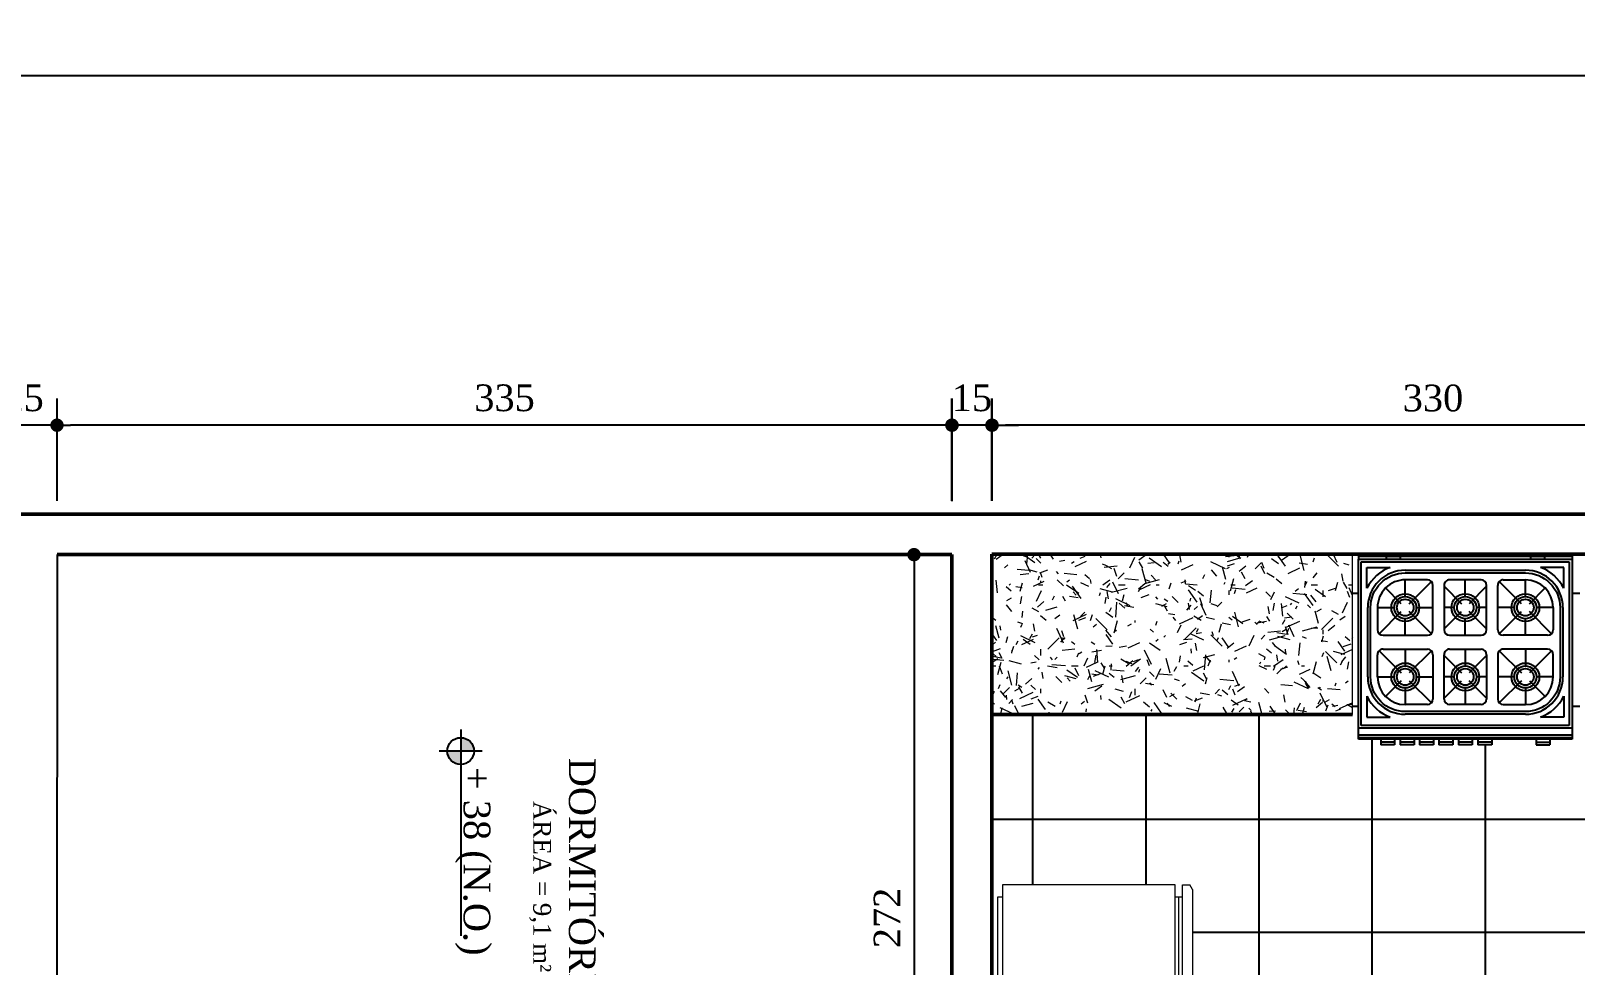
# Model space of a CAD drawing. Header units: centimetres. Extents: x -48696 to 156237, y -5617 to 29024.
# Drawn here: x 81329 to 81907, y 15369 to 15718 of the extents above; entities that cross this region are included whole.
import ezdxf

# ---------------------------------------------------------------- set-up
doc = ezdxf.new("R2010")
doc.units = ezdxf.units.CM
for name, color, linetype in [('COZINHA', 2, 'Continuous'), ('Hachuria - Moveis', 1, 'Continuous'), ('PAREDES', 5, 'Continuous'), ('Piso', 55, 'Continuous'), ('PN010', 1, 'Continuous'), ('Portas-Cotas', 2, 'Continuous'), ('Texto', 2, 'Continuous')]:
    doc.layers.add(name, color=color, linetype=linetype)
for name, color, linetype, lineweight in [('Hachura', 1, 'Continuous', 9), ('Parede Baixa', 5, 'Continuous', 50), ('Pilares Sub-solo', 7, 'Continuous', 70), ('Portas - Janelas', 2, 'Continuous', 20)]:
    doc.layers.add(name, color=color, linetype=linetype, lineweight=lineweight)
doc.styles.add('Valéria', font='romantic.ttf', dxfattribs={"height": 10})
doc.dimstyles.new('Cota - 50', dxfattribs={"dimtxt": 10, "dimasz": 5, "dimexe": 10, "dimexo": 20, "dimgap": 5, "dimtad": 1, "dimtxsty": 'Valéria', "dimblk": 'DOT', "dimcen": 0, "dimclrd": 12, "dimclre": 12, "dimclrt": 2, "dimazin": 2, "dimtfac": 1, "dimtix": 1, "dimtmove": 0, "dimatfit": 3, "dimldrblk": 'DOT', "dimfxl": 1, "dimarcsym": 0})

# ---------------------------------------------------------------- blocks, each defined once
blk = doc.blocks.new('6-PL')
at = {"layer": 'COZINHA'}
h = blk.add_hatch(color=1, dxfattribs=at)
h.dxf.hatch_style = 1
h.paths.add_polyline_path([(-69, -3), (-69, -4), (-64, -4), (-64, -3)])
h.paths.add_polyline_path([(-17, -3), (-17, -4), (-12, -4), (-12, -3)])
at = {"layer": 'COZINHA', "color": 15}
for p, q in [((-79, -3), (-69, -3)), ((-79, -3), (-79, -4)), ((-64, -3), (-17, -3)), ((-12, -3), (-2, -3)), ((-2, -3), (-2, -4)), ((-76, -7), (-67.64, -7)), ((-76, -14.51), (-76, -7)), ((-5, -7), (-13.36, -7)), ((-5, -14.51), (-5, -7)), ((-76, -53.49), (-76, -61)), ((-5, -53.49), (-5, -61)), ((-76, -61), (-67.64, -61)), ((-5, -61), (-13.36, -61)), ((-2, -67.5), (-79, -67.5)), ((-2, -68.5), (-79, -68.5))]:
    blk.add_line(p, q, dxfattribs=at)
at = {"layer": 'COZINHA', "color": 1}
for p, q in [((-79, -4), (-2, -4)), ((-78, -5), (-3, -5)), ((-78, -64), (-78, -5)), ((-69, -3), (-64, -3)), ((-69, -3), (-69, -4)), ((-64, -3), (-64, -4)), ((-17, -3), (-12, -3)), ((-17, -3), (-17, -4)), ((-12, -3), (-12, -4)), ((-3, -5), (-3, -64)), ((-62.17, -8), (-18.83, -8)), ((-63.58, -20.09), (-69.24, -14.43)), ((-62.17, -17.5), (-62.17, -11.5)), ((-54.17, -11.5), (-62.17, -11.5)), ((-60.75, -20.09), (-52.75, -12.09)), ((-52.17, -29.5), (-52.17, -13.5)), ((-48.17, -13.5), (-48.17, -29.5)), ((-48.17, -13.83), (-41.91, -20.09)), ((-34.83, -11.5), (-46.17, -11.5)), ((-40.5, -17.5), (-40.5, -11.5)), ((-32.83, -13.83), (-39.09, -20.09)), ((-32.83, -29.5), (-32.83, -13.5)), ((-28.83, -29.5), (-28.83, -13.5)), ((-20.25, -20.09), (-28.25, -12.09)), ((-26.83, -11.5), (-18.83, -11.5)), ((-18.83, -17.5), (-18.83, -11.5)), ((-17.42, -20.09), (-11.76, -14.43)), ((-75.67, -46.5), (-75.67, -21.5)), ((-72.17, -21.5), (-72.17, -29.5)), ((-72.17, -21.5), (-66.17, -21.5)), ((-58.17, -21.5), (-52.17, -21.5)), ((-44.5, -21.5), (-48.17, -21.5)), ((-32.83, -21.5), (-36.5, -21.5)), ((-22.83, -21.5), (-28.83, -21.5)), ((-8.83, -21.5), (-14.83, -21.5)), ((-8.83, -21.5), (-8.83, -29.5)), ((-5.33, -21.5), (-5.33, -46.5)), ((-71.58, -30.91), (-63.58, -22.91)), ((-62.17, -31.5), (-62.17, -25.5)), ((-52.75, -30.91), (-60.75, -22.91)), ((-48.17, -29.17), (-41.91, -22.91)), ((-40.5, -31.5), (-40.5, -25.5)), ((-32.83, -29.17), (-39.09, -22.91)), ((-28.25, -30.91), (-20.25, -22.91)), ((-18.83, -31.5), (-18.83, -25.5)), ((-9.42, -30.91), (-17.42, -22.91)), ((-70.17, -31.5), (-54.17, -31.5)), ((-46.17, -31.5), (-34.83, -31.5)), ((-10.83, -31.5), (-26.83, -31.5)), ((-72.17, -46.5), (-72.17, -38.5)), ((-71.58, -37.09), (-63.58, -45.09)), ((-70.17, -36.5), (-54.17, -36.5)), ((-62.17, -36.5), (-62.17, -42.5)), ((-52.75, -37.09), (-60.75, -45.09)), ((-52.17, -38.5), (-52.17, -54.5)), ((-48.17, -54.5), (-48.17, -38.5)), ((-48.17, -38.83), (-41.91, -45.09)), ((-46.17, -36.5), (-34.83, -36.5)), ((-40.5, -36.5), (-40.5, -42.5)), ((-32.83, -38.83), (-39.09, -45.09)), ((-32.83, -38.5), (-32.83, -54.5)), ((-28.83, -38.5), (-28.83, -54.5)), ((-28.25, -37.09), (-20.25, -45.09)), ((-10.83, -36.5), (-26.83, -36.5)), ((-18.83, -36.5), (-18.83, -42.5)), ((-9.42, -37.09), (-17.42, -45.09)), ((-8.83, -46.5), (-8.83, -38.5)), ((-72.17, -46.5), (-66.17, -46.5)), ((-63.58, -47.91), (-69.24, -53.57)), ((-60.75, -47.91), (-52.75, -55.91)), ((-58.17, -46.5), (-52.17, -46.5)), ((-44.5, -46.5), (-48.17, -46.5)), ((-48.17, -54.17), (-41.91, -47.91)), ((-32.83, -54.17), (-39.09, -47.91)), ((-32.83, -46.5), (-36.5, -46.5)), ((-22.83, -46.5), (-28.83, -46.5)), ((-20.25, -47.91), (-28.25, -55.91)), ((-17.42, -47.91), (-11.76, -53.57)), ((-8.83, -46.5), (-14.83, -46.5)), ((-62.17, -50.5), (-62.17, -56.5)), ((-40.5, -50.5), (-40.5, -56.5)), ((-18.83, -50.5), (-18.83, -56.5)), ((-54.17, -56.5), (-62.17, -56.5)), ((-18.83, -60), (-62.17, -60)), ((-34.83, -56.5), (-46.17, -56.5)), ((-26.83, -56.5), (-18.83, -56.5)), ((-3, -64), (-78, -64)), ((-66, -70), (-71, -70)), ((-59, -70), (-64, -70)), ((-52, -70), (-57, -70)), ((-45, -70), (-50, -70)), ((-38, -70), (-43, -70)), ((-31, -70), (-36, -70)), ((-15, -70), (-10, -70))]:
    blk.add_line(p, q, dxfattribs=at)
at = {"layer": 'COZINHA', "color": 2}
for p, q in [((-79, -69), (-79, -4)), ((-2, -4), (-2, -69)), ((-2, -65), (-79, -65)), ((-2, -69), (-79, -69)), ((-71, -69), (-71, -71)), ((-66, -71), (-71, -71)), ((-66, -69), (-66, -71)), ((-64, -69), (-64, -71)), ((-64, -69), (-64, -71)), ((-59, -71), (-64, -71)), ((-59, -69), (-59, -71)), ((-57, -69), (-57, -71)), ((-52, -71), (-57, -71)), ((-52, -69), (-52, -71)), ((-50, -69), (-50, -71)), ((-45, -71), (-50, -71)), ((-45, -69), (-45, -71)), ((-43, -69), (-43, -71)), ((-38, -71), (-43, -71)), ((-38, -69), (-38, -71)), ((-36, -69), (-36, -71)), ((-31, -71), (-36, -71)), ((-31, -69), (-31, -71)), ((-15, -69), (-15, -71)), ((-15, -71), (-10, -71)), ((-10, -69), (-10, -71))]:
    blk.add_line(p, q, dxfattribs=at)
at = {"layer": 'COZINHA', "color": 15}
blk.add_lwpolyline([(-62.17, -59, -0.414214), (-74.67, -46.5), (-74.67, -21.5, -0.414214), (-62.17, -9), (-18.83, -9, -0.414214), (-6.33, -21.5), (-6.33, -46.5, -0.414214), (-18.83, -59)], format="xyb", close=True, dxfattribs=at)
for centre in [(-62.17, -21.5), (-40.5, -21.5), (-18.83, -21.5), (-62.17, -46.5), (-40.5, -46.5), (-18.83, -46.5)]:
    blk.add_circle(centre, 5, dxfattribs=at)
at = {"layer": 'COZINHA', "color": 1}
for centre, radius in [((-62.17, -21.5), 4), ((-62.17, -21.5), 3), ((-40.5, -21.5), 4), ((-40.5, -21.5), 3), ((-18.83, -21.5), 4), ((-18.83, -21.5), 3), ((-62.17, -46.5), 4), ((-62.17, -46.5), 3), ((-40.5, -46.5), 4), ((-40.5, -46.5), 3), ((-18.83, -46.5), 4), ((-18.83, -46.5), 3)]:
    blk.add_circle(centre, radius, dxfattribs=at)
at = {"layer": 'COZINHA', "color": 15}
for centre, start, end in [((-62.17, -21.5), 110.6935, 153.1857), ((-18.83, -21.5), 26.8143, 69.3065), ((-62.17, -46.5), 206.8143, 249.3065), ((-18.83, -46.5), 290.6935, 333.1857)]:
    blk.add_arc(centre, 15.5, start, end, dxfattribs=at)
at = {"layer": 'COZINHA', "color": 1}
for centre, radius, start, end in [((-62.17, -21.5), 13.5, 90, 180), ((-18.83, -21.5), 13.5, 0, 90), ((-62.17, -21.5), 10, 90, 180), ((-54.17, -13.5), 2, 0, 90), ((-46.17, -13.5), 2, 90, 180), ((-34.83, -13.5), 2, 0, 90), ((-26.83, -13.5), 2, 90, 180), ((-18.83, -21.5), 10, 0, 90), ((-70.17, -29.5), 2, 180, 270), ((-54.17, -29.5), 2, 270, 0), ((-46.17, -29.5), 2, 180, 270), ((-34.83, -29.5), 2, 270, 0), ((-26.83, -29.5), 2, 180, 270), ((-10.83, -29.5), 2, 270, 0), ((-70.17, -38.5), 2, 90, 180), ((-54.17, -38.5), 2, 0, 90), ((-46.17, -38.5), 2, 90, 180), ((-34.83, -38.5), 2, 0, 90), ((-26.83, -38.5), 2, 90, 180), ((-10.83, -38.5), 2, 0, 90), ((-62.17, -46.5), 13.5, 180, 270), ((-62.17, -46.5), 10, 180, 270), ((-18.83, -46.5), 13.5, 270, 0), ((-18.83, -46.5), 10, 270, 0), ((-54.17, -54.5), 2, 270, 0), ((-46.17, -54.5), 2, 180, 270), ((-34.83, -54.5), 2, 270, 0), ((-26.83, -54.5), 2, 180, 270)]:
    blk.add_arc(centre, radius, start, end, dxfattribs=at)
blk = doc.blocks.new('Fogão 6 Planta 04')
at = {"layer": 'PAREDES', "xscale": -1}
blk.add_blockref('6-PL', (340.76, 314.37), dxfattribs=at)
blk = doc.blocks.new('gel')
at = {"layer": 'Hachura'}
for p, q in [((33132.79, 7050.49), (33203.79, 7050.49)), ((33132.79, 7050.49), (33132.79, 7048.49)), ((33203.79, 7050.49), (33203.79, 7048.49)), ((33208.79, 7048.49), (33127.79, 7048.49)), ((33127.79, 7048.49), (33127.79, 6977.99)), ((33208.79, 7039.49), (33208.79, 7048.49)), ((33208.79, 6977.99), (33208.79, 7039.49)), ((33127.79, 6977.99), (33132.79, 6977.99)), ((33127.79, 6971.99), (33127.79, 6974.99)), ((33127.79, 6974.99), (33208.79, 6974.99)), ((33132.79, 6977.99), (33203.79, 6977.99)), ((33132.79, 6977.99), (33132.79, 6974.99)), ((33132.79, 6976.49), (33203.79, 6976.49)), ((33203.79, 6977.99), (33208.79, 6977.99)), ((33203.79, 6977.99), (33203.79, 6974.99)), ((33208.79, 6974.99), (33208.79, 6971.99)), ((33127.79, 6971.99), (33129.79, 6970.99)), ((33206.79, 6970.99), (33129.79, 6970.99)), ((33134.51, 6970.99), (33134.51, 6967.99)), ((33137.79, 6967.99), (33134.51, 6967.99)), ((33137.79, 6967.99), (33137.79, 6965.99)), ((33206.79, 6970.99), (33208.79, 6971.99)), ((33132.79, 6965.99), (33137.79, 6965.99))]:
    blk.add_line(p, q, dxfattribs=at)
blk.add_lwpolyline([(33132.81, 6970.99), (33132.79, 6968.99), (33132.79, 6965.99)], dxfattribs=at)
blk = doc.blocks.new('_Dot')
at = {"color": 0, "linetype": 'ByBlock', "lineweight": -2}
blk.add_line((-0.5, 0), (-1, 0), dxfattribs=at)
at = {"color": 0, "linetype": 'ByBlock', "const_width": 0.5}
blk.add_lwpolyline([(-0.25, 0, 1), (0.25, 0, 1)], format="xyb", close=True, dxfattribs=at)
blk = doc.blocks.new('*D1426')
at = {"color": 12, "lineweight": -2, "transparency": 16777216}
for p, q in [((81688.41, 15542.58), (81688.41, 15580.84)), ((82018.41, 15542.48), (82018.41, 15580.84)), ((82013.41, 15570.84), (81693.41, 15570.84))]:
    blk.add_line(p, q, dxfattribs=at)
at = {"layer": 'Defpoints', "color": 0, "transparency": 16777216}
for p in [(81688.41, 15570.84), (81688.41, 15522.58), (82018.41, 15522.48)]:
    blk.add_point(p, dxfattribs=at)
at = {"color": 12, "lineweight": -2, "transparency": 16777216, "xscale": 5, "yscale": 5, "zscale": 5, "rotation": 180}
blk.add_blockref('_Dot', (81688.41, 15570.84), dxfattribs=at)
at = {"color": 12, "lineweight": -2, "transparency": 16777216, "xscale": 5, "yscale": 5, "zscale": 5}
blk.add_blockref('_Dot', (82018.41, 15570.84), dxfattribs=at)
at = {"color": 2, "transparency": 16777216, "insert": (81853.41, 15580.95), "char_height": 10, "attachment_point": 5, "style": 'Valéria'}
blk.add_mtext('330', dxfattribs=at)
blk = doc.blocks.new('*D1377')
at = {"color": 12, "lineweight": -2, "transparency": 16777216}
for p, q in [((81673.32, 15542.58), (81673.32, 15580.84)), ((81688.32, 15542.58), (81688.32, 15580.84)), ((81668.32, 15570.84), (81663.32, 15570.84)), ((81688.32, 15570.84), (81673.32, 15570.84)), ((81693.32, 15570.84), (81698.32, 15570.84))]:
    blk.add_line(p, q, dxfattribs=at)
at = {"layer": 'Defpoints', "color": 0, "transparency": 16777216}
for p in [(81673.32, 15570.84), (81673.32, 15522.58), (81688.32, 15522.58)]:
    blk.add_point(p, dxfattribs=at)
at = {"color": 12, "lineweight": -2, "transparency": 16777216, "xscale": 5, "yscale": 5, "zscale": 5}
blk.add_blockref('_Dot', (81673.32, 15570.84), dxfattribs=at)
at = {"color": 12, "lineweight": -2, "transparency": 16777216, "xscale": 5, "yscale": 5, "zscale": 5, "rotation": 180}
blk.add_blockref('_Dot', (81688.32, 15570.84), dxfattribs=at)
at = {"color": 2, "transparency": 16777216, "insert": (81680.82, 15581.03), "char_height": 10, "attachment_point": 5, "style": 'Valéria'}
blk.add_mtext('15', dxfattribs=at)
blk = doc.blocks.new('*D1378')
at = {"color": 12, "lineweight": -2, "transparency": 16777216}
for p, q in [((81338.41, 15542.47), (81338.41, 15580.84)), ((81673.41, 15542.37), (81673.41, 15580.84)), ((81668.41, 15570.84), (81343.41, 15570.84))]:
    blk.add_line(p, q, dxfattribs=at)
at = {"layer": 'Defpoints', "color": 0, "transparency": 16777216}
for p in [(81338.41, 15570.84), (81338.41, 15522.47), (81673.41, 15522.37)]:
    blk.add_point(p, dxfattribs=at)
at = {"color": 12, "lineweight": -2, "transparency": 16777216, "xscale": 5, "yscale": 5, "zscale": 5, "rotation": 180}
blk.add_blockref('_Dot', (81338.41, 15570.84), dxfattribs=at)
at = {"color": 12, "lineweight": -2, "transparency": 16777216, "xscale": 5, "yscale": 5, "zscale": 5}
blk.add_blockref('_Dot', (81673.41, 15570.84), dxfattribs=at)
at = {"color": 2, "transparency": 16777216, "insert": (81505.91, 15581.03), "char_height": 10, "attachment_point": 5, "style": 'Valéria'}
blk.add_mtext('335', dxfattribs=at)
blk = doc.blocks.new('*D1427')
at = {"color": 12, "lineweight": -2, "transparency": 16777216}
for p, q in [((81313.41, 15542.47), (81313.41, 15580.84)), ((81338.41, 15542.47), (81338.41, 15580.84)), ((81333.41, 15570.84), (81318.41, 15570.84))]:
    blk.add_line(p, q, dxfattribs=at)
at = {"layer": 'Defpoints', "color": 0, "transparency": 16777216}
for p in [(81313.41, 15570.84), (81313.41, 15522.47), (81338.41, 15522.47)]:
    blk.add_point(p, dxfattribs=at)
at = {"color": 12, "lineweight": -2, "transparency": 16777216, "xscale": 5, "yscale": 5, "zscale": 5, "rotation": 180}
blk.add_blockref('_Dot', (81313.41, 15570.84), dxfattribs=at)
at = {"color": 12, "lineweight": -2, "transparency": 16777216, "xscale": 5, "yscale": 5, "zscale": 5}
blk.add_blockref('_Dot', (81338.41, 15570.84), dxfattribs=at)
at = {"color": 2, "transparency": 16777216, "insert": (81325.91, 15581.03), "char_height": 10, "attachment_point": 5, "style": 'Valéria'}
blk.add_mtext('25', dxfattribs=at)
blk = doc.blocks.new('*D1418')
at = {"color": 12, "lineweight": -2, "transparency": 16777216}
for p, q in [((81653.41, 15522.37), (81649.17, 15522.37)), ((81659.17, 15517.37), (81659.17, 15255.37)), ((81653.41, 15250.37), (81649.17, 15250.37))]:
    blk.add_line(p, q, dxfattribs=at)
at = {"layer": 'Defpoints', "color": 0, "transparency": 16777216}
for p in [(81673.41, 15522.37), (81659.17, 15250.37), (81673.41, 15250.37)]:
    blk.add_point(p, dxfattribs=at)
at = {"color": 12, "lineweight": -2, "transparency": 16777216, "xscale": 5, "yscale": 5, "zscale": 5}
for p, rotation in [((81659.17, 15522.37), 90), ((81659.17, 15250.37), 270)]:
    blk.add_blockref('_Dot', p, dxfattribs=dict(at, rotation=rotation))
at = {"color": 2, "transparency": 16777216, "insert": (81649.07, 15386.37), "char_height": 10, "attachment_point": 5, "rotation": 90, "style": 'Valéria'}
blk.add_mtext('272', dxfattribs=at)
blk = doc.blocks.new('*D1486')
at = {"color": 12, "lineweight": -2, "transparency": 16777216}
for p, q in [((79954.85, 15566.42), (79954.85, 15711.71)), ((82455.41, 15557.46), (82455.41, 15711.71)), ((79959.85, 15701.71), (82450.41, 15701.71))]:
    blk.add_line(p, q, dxfattribs=at)
at = {"layer": 'Defpoints', "color": 0, "transparency": 16777216}
for p in [(82455.41, 15701.71), (79954.85, 15546.42), (82455.41, 15537.46)]:
    blk.add_point(p, dxfattribs=at)
at = {"color": 12, "lineweight": -2, "transparency": 16777216, "xscale": 5, "yscale": 5, "zscale": 5, "rotation": 180}
blk.add_blockref('_Dot', (79954.85, 15701.71), dxfattribs=at)
at = {"color": 12, "lineweight": -2, "transparency": 16777216, "xscale": 5, "yscale": 5, "zscale": 5}
blk.add_blockref('_Dot', (82455.41, 15701.71), dxfattribs=at)
at = {"color": 2, "transparency": 16777216, "insert": (81205.13, 15711.91), "char_height": 10, "attachment_point": 5, "style": 'Valéria'}
blk.add_mtext('2500', dxfattribs=at)

msp = doc.modelspace()

# ---------------------------------------------------------------- hatches: boundary and pattern name
at = {"layer": 'Hachura', "transparency": 33554687}
h = msp.add_hatch(dxfattribs=at)
h.set_pattern_fill('TEXTURED', color=55, scale=40, angle=180, pattern_type=2)
h.set_pattern_definition([(180, (68678.54, -1148.253), (-17.6, -30.4), [1.6, -26.8, 1.2, -11.6, 2.4, -28.4]), (185, (68696.54, -1162.653), (-15.750172, -31.09103), [3.2, -26.8, 2.4, -11.6, 4.8, -28.4]), (190, (68686.14, -1164.653), (-10.75682, -38.045905), [2.8, -6.8, 3.6, -21.2, 2, -26.4]), (195, (68693.34, -1168.253), (-9.00093, -35.95474), [5.6, -6.8, 6, -21.2, 4.4, -26.4]), (200, (68690.14, -1151.853), (-17.796127, -29.4635), [3.2, -22, 2.8, -16.4, 2, -12.8]), (205, (68684.541, -1146.253), (-19.944628, -29.161135), [4.4, -22, 5.6, -16.4, 4.8, -12.8]), (210, (68678.54, -1149.453), (2.929234, -33.873582), [2, -13.2, 1.6, -19.6, 1.2, -26]), (215, (68696.54, -1135.053), (-2.976477, -39.68401), [4.4, -13.2, 3.2, -19.6, 2.4, -26]), (220, (68689.741, -1158.253), (-4.511456, -28.84938), [1.6, -17.6, 1.2, -11.2, 3.2, -20.4]), (225, (68689.74, -1143.853), (8.20244, -39.315137), [3.2, -17.6, 2.4, -11.2, 6, -20.4]), (230, (68683.74, -1143.853), (10.699715, -31.431133), [0.8, -14.8, 2, -24.4, 2.4, -12.4]), (240, (68682.54, -1146.653), (13.26307, -29.827688), [2, -16.4, 0.8, -19.2, 1.6, -14.8]), (245, (68696.94, -1146.653), (9.726552, -41.609064), [4.4, -16.4, 1.6, -19.2, 3.2, -14.8]), (250, (68686.94, -1141.853), (14.652303, -28.744913), [1.2, -7.6, 2.4, -12.8, 1.6, -17.6]), (255, (68701.34, -1138.253), (31.01116, -31.08549), [2.4, -7.6, 4.8, -12.8, 3.2, -17.6]), (260, (68684.94, -1165.453), (27.808713, -21.962593), [2.8, -17.6, 1.2, -20.8, 2.4, -19.6]), (265, (68681.34, -1136.653), (33.20336, -19.76909), [5.6, -17.6, 2.4, -20.8, 4.8, -19.6]), (270, (68682.54, -1148.253), (35.2, -14.8), [2.4, -12.4, 1.6, -24.4, 0.8, -24.8]), (275, (68696.94, -1162.653), (37.611, -26.021003), [4.8, -12.4, 1.6, -24.4, 1.6, -24.8]), (280, (68688.94, -1160.653), (33.06286, -19.352705), [2.8, -15.6, 2.4, -12.8, 2.8, -29.2]), (285, (68681.74, -1167.853), (34.623746, -16.397444), [5.6, -15.6, 4.8, -12.8, 5.6, -29.2]), (290, (68691.74, -1137.853), (32.058712, -10.892152), [3.2, -10.4, 1.6, -21.2, 2.4, -23.2]), (295, (68670.14, -1137.853), (32.886033, -8.056603), [6, -10.4, 3.2, -21.2, 4.8, -23.2]), (300, (68702.54, -1142.653), (38.219993, -3.79897), [2, -26.8, 2.4, -12.4, 2.8, -16.4]), (305, (68698.94, -1146.253), (43.41948, -1.337493), [4.4, -26.8, 4.8, -12.4, 5.6, -16.4]), (310, (68693.74, -1133.853), (37.21437, -9.502144), [1.2, -8.8, 1.6, -17.2, 3.2, -22.4]), (315, (68690.14, -1137.453), (42.992092, -6.22254), [2.4, -8.8, 3.2, -17.2, 6, -22.4]), (320, (68705.74, -1165.853), (29.412914, 4.560758), [2.4, -14.4, 2.8, -12.4, 1.6, -16.8]), (325, (68689.74, -1140.653), (30.968367, 10.055855), [4.8, -14.4, 5.6, -12.4, 3.2, -16.8]), (330, (68672.54, -1131.453), (27.309996, 16.1023), [1.6, -11.2, 3.2, -24.8, 2.8, -22.8]), (335, (68676.14, -1153.453), (35.59079, 13.856973), [3.2, -11.2, 6, -24.8, 5.6, -22.8]), (340, (68698.94, -1153.853), (31.720143, 21.65716), [2.4, -16.8, 2, -15.2, 1.6, -24.4]), (345, (68702.54, -1139.453), (34.120974, 26.884924), [4.8, -16.8, 4.4, -15.2, 3.2, -24.4]), (350, (68696.54, -1144.253), (28.75254, 22.549755), [3.6, -13.2, 2.4, -18, 3.2, -17.6]), (355, (68678.54, -1162.253), (27.30531, 32.1425), [4.4, -13.2, 4.8, -18, 5.2, -17.6])])
h.paths.add_polyline_path([(81823.24828, 15462.53966), (81823.24828, 15522.53966), (81688.31969, 15522.53966), (81688.31969, 15462.57889)])
at = {"layer": 'Piso'}
h = msp.add_hatch(dxfattribs=at)
h.set_pattern_fill('ANSI37', color=256, scale=13.333333, angle=-45)
h.set_pattern_definition([(360, (68707.34, -1129.053), (3e-14, 42.33333), []), (90, (68707.34, -1129.053), (-42.33333, 3e-14), [])])
h.paths.add_polyline_path([(82018.32263, 15222.48292), (82018.31158, 15328.53291), (81958.40987, 15328.53291), (81958.40987, 15462.50036), (81908.40987, 15462.5149), (81908.42732, 15522.51489), (81905.4772, 15522.51489), (81905.4772, 15453.25573), (81897.1732, 15453.25573), (81897.1732, 15451.17973), (81833.8552, 15451.17973), (81833.8552, 15453.25573), (81825.5512, 15453.77473), (81825.5712, 15522.53899), (81823.24828, 15522.53966), (81823.23083, 15462.53966), (81688.31969, 15462.57889), (81688.31969, 15394.10001), (81692.33934, 15394.10001), (81692.33934, 15398.80227), (81762.46434, 15398.80227), (81763.38101, 15396.96894), (81763.38101, 15330.7075), (81766.13101, 15330.7075), (81766.13101, 15333.71894), (81767.96434, 15333.71894), (81767.96434, 15329.1356), (81763.38101, 15329.1356), (81763.38101, 15326.3856), (81762.46434, 15324.55227), (81688.31969, 15324.55227), (81688.33077, 15222.57888)])
at = {"layer": 'Portas - Janelas'}
h = msp.add_hatch(color=256, dxfattribs=at)
edge = h.paths.add_edge_path()
edge.add_arc((81489.49754, 15448.85137), 5, 0, 90)
edge.add_line((81489.49754, 15453.85137), (81489.49754, 15448.85137))
edge.add_line((81489.49754, 15448.85137), (81494.49754, 15448.85137))
edge = h.paths.add_edge_path()
edge.add_arc((81489.49754, 15448.85137), 5, 180, 270)
edge.add_line((81489.49754, 15443.85137), (81489.49754, 15448.85137))
edge.add_line((81489.49754, 15448.85137), (81484.49754, 15448.85137))

# ---------------------------------------------------------------- linework, layer by layer
at = {"color": 5}
msp.add_line((81338.40984, 15522.46837), (81338.33093, 15251.11069), dxfattribs=at)
at = {"layer": 'Hachuria - Moveis'}
msp.add_circle((81489.49754, 15448.85137), 5, dxfattribs=at)
at = {"layer": 'Parede Baixa'}
for p, q in [((82193.41239, 15537.46837), (80348.41406, 15537.46837)), ((81673.31969, 15522.46837), (81338.40984, 15522.46837)), ((81673.31969, 15251.04671), (81673.31969, 15522.46837)), ((82018.40987, 15522.48291), (81688.31969, 15522.5789)), ((81688.31969, 15191.04671), (81688.31969, 15522.5789))]:
    msp.add_line(p, q, dxfattribs=at)
at = {"layer": 'Parede Baixa', "color": 2}
msp.add_line((81823.24828, 15462.53966), (81688.31969, 15462.57889), dxfattribs=at)
at = {"layer": 'PN010'}
for p, q in [((81489.49754, 15456.85137), (81489.49754, 15379.62162)), ((81497.49754, 15448.85137), (81481.49754, 15448.85137))]:
    msp.add_line(p, q, dxfattribs=at)
at = {"layer": 'Portas - Janelas'}
msp.add_line((81823.24828, 15462.53899), (81823.24828, 15522.53966), dxfattribs=at)

# ---------------------------------------------------------------- block references
at = {"layer": 'Parede Baixa', "xscale": -1.038, "yscale": 1.038, "zscale": 1.038}
msp.add_blockref('Fogão 6 Planta 04', (82261.26477, 15198.55657), dxfattribs=at)
at = {"layer": 'Pilares Sub-solo', "xscale": 0.9166666666666667, "yscale": 0.9166666666666667, "zscale": 0.9166666666666667, "rotation": 89.9999999999999}
msp.add_blockref('gel', (88153.45654, -15042.58898), dxfattribs=at)

# ---------------------------------------------------------------- texts
at = {"layer": 'Portas-Cotas', "insert": (81540.01042, 15398.08726), "char_height": 10, "attachment_point": 2, "rotation": 270, "style": 'Valéria'}
msp.add_mtext('DORMITÓRIO\\P{\\H0.6667x;ÁREA = 9,1 m²}', dxfattribs=at)
at = {"layer": 'Texto', "insert": (81500.60405, 15442.88789), "char_height": 10, "attachment_point": 1, "rotation": 270, "style": 'Valéria'}
msp.add_mtext('+ 38 (N.O.)', dxfattribs=at)

# ---------------------------------------------------------------- dimensions: what is measured, and where the dimension line sits
dim = msp.add_linear_dim(base=(82455.40803, 15701.71474), p1=(79954.85244, 15546.41506), p2=(82455.40803, 15537.46027), text='2500', dimstyle='Cota - 50', override={"dimtxsty": 'Valéria'})
dim.commit()
dim.dimension.update_dxf_attribs({"geometry": '*D1486', "text_midpoint": (81205.13023, 15711.90705)})
for base, p1, p2, override, picture, middle in [((81313.41169, 15570.84059), (81338.40984, 15522.46837), (81313.41169, 15522.46837), {"dimtxsty": 'Valéria', "dimtmove": 1}, '*D1427', (81325.91076, 15581.0329)), ((81338.40984, 15570.84059), (81673.40982, 15522.37096), (81338.40984, 15522.46837), {"dimtxsty": 'Valéria'}, '*D1378', (81505.90983, 15581.0329)), ((81673.31969, 15570.84059), (81688.31969, 15522.58326), (81673.31969, 15522.58326), {"dimtxsty": 'Valéria'}, '*D1377', (81680.81969, 15581.0329)), ((81688.40987, 15570.84059), (82018.40987, 15522.48291), (81688.40987, 15522.57887), {"dimtxsty": 'Valéria'}, '*D1426', (81853.40987, 15580.95153))]:
    dim = msp.add_linear_dim(base=base, p1=p1, p2=p2, dimstyle='Cota - 50', override=override)
    dim.commit()
    dim.dimension.update_dxf_attribs({"geometry": picture, "text_midpoint": middle})
dim = msp.add_linear_dim(base=(81659.17344, 15250.37096), p1=(81673.40982, 15522.37096), p2=(81673.40982, 15250.37096), angle=270, dimstyle='Cota - 50', override={"dimtxsty": 'Valéria'})
dim.commit()
dim.dimension.update_dxf_attribs({"geometry": '*D1418', "text_midpoint": (81649.06989, 15386.37096)})

doc.saveas('drawing.dxf')
